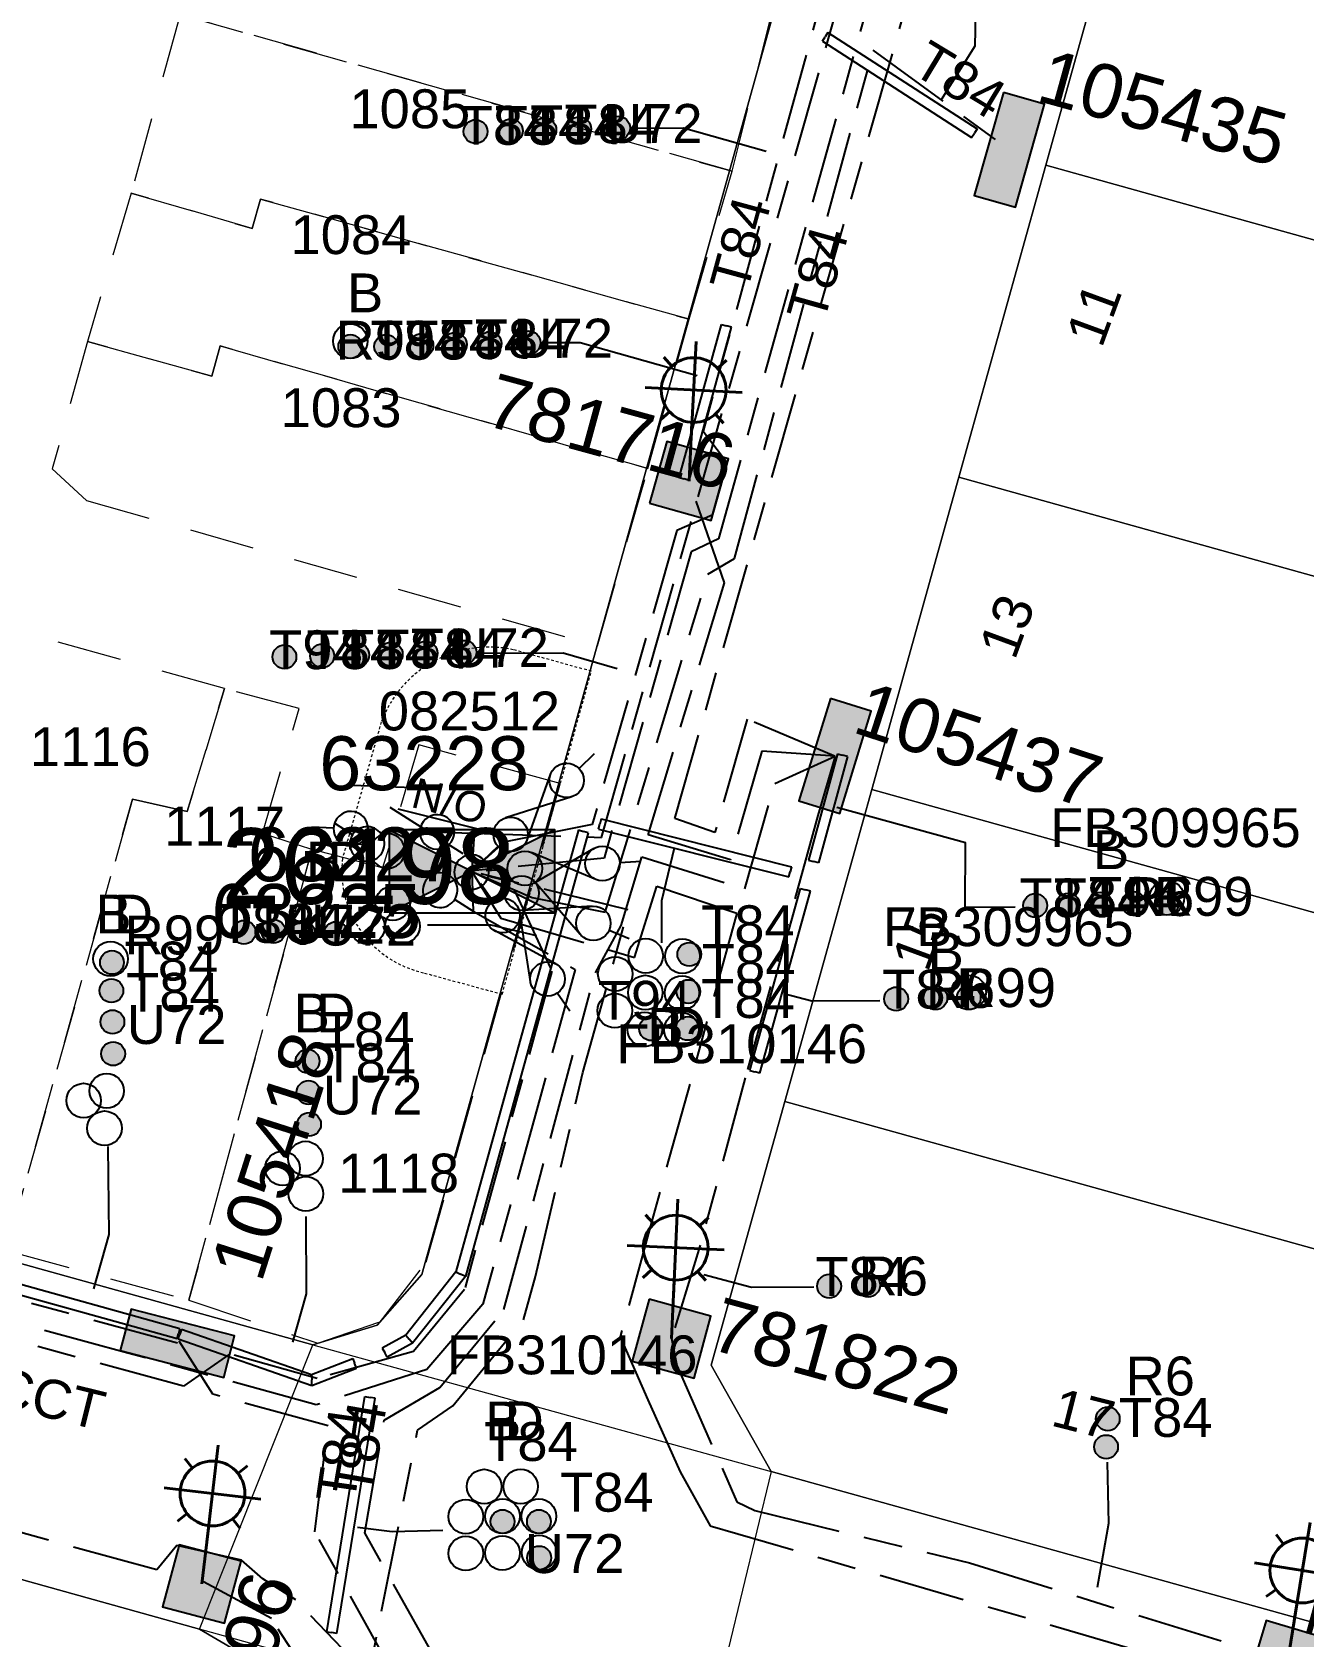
# Model space of a CAD drawing. Header units: metres. Extents: x 289087 to 291245, y 6227587 to 6229773.
# Drawn here: x 290494.5 to 290553.4, y 6228413.4 to 6228487.7 of the extents above; entities that cross this region are included whole.
import ezdxf
from ezdxf.enums import TextEntityAlignment as Align

# ---------------------------------------------------------------- set-up
doc = ezdxf.new("R2010")
doc.units = ezdxf.units.M
for name, pattern in [('Cable Exist UG', [8.2, 4, -1.2, 1.8, -1.2]), ('Dash', [5, 3, -2]), ('HIDDEN', [0.375, 0.25, -0.125]), ('HIDDEN2', [0.1875, 0.125, -0.0625])]:
    doc.linetypes.add(name, pattern=pattern)
for name, color, linetype in [('_User Ducts Config', 7, 'Continuous'), ('Duct_SP_EXT', 7, 'Continuous'), ('Equip_HV_EXT', 7, 'Continuous'), ('Equip_LV_EXT', 7, 'Continuous'), ('Equip_SP_SL_EXT', 7, 'Continuous'), ('Mains_HV_EXT', 7, 'Continuous'), ('Mains_LV_EXT', 7, 'Continuous'), ('Mains_LV_SL_EXT', 7, 'Continuous'), ('Sub_SP_EXT', 7, 'Continuous'), ('SupportsUG_SP_LV_EXT', 7, 'Continuous'), ('SupportsUG_SP_LV_SL_EXT', 7, 'Continuous')]:
    doc.layers.add(name, color=color, linetype=linetype)
for name, color, linetype, lineweight in [('Cadastre Buildings_SP_EXT', 9, 'Continuous', 5), ('Cadastre Developer_SP_EXT', 9, 'Continuous', 5), ('Cadastre Land Parcels_SP_EXT', 9, 'Continuous', 5), ('Cadastre Other Property_SP_EXT', 9, 'HIDDEN', 5), ('Cadastre Roads_SP_EXT', 9, 'Continuous', 5)]:
    doc.layers.add(name, color=color, linetype=linetype, lineweight=lineweight)
doc.styles.add('COLUMN_LABEL', font='arial.ttf')
doc.styles.add('iecARIAL', font='arial.ttf', dxfattribs={"height": 2})
doc.styles.add('POLE_LABEL', font='arial.ttf')
doc.styles.get("Standard").update_dxf_attribs({"font": 'arial.ttf'})
doc.styles.add('SWITCH_LABEL', font='arial.ttf', dxfattribs={"height": 2.5})

# ---------------------------------------------------------------- blocks, each defined once
blk = doc.blocks.new('SUB_PADMOUNT_EXT')
for points in [[(0, 0), (-3.84, 1.92), (-3.84, -1.92)], [(0, 0), (3.84, 1.92), (3.84, -1.92)]]:
    blk.add_hatch(color=256).paths.add_polyline_path(points)
for p, q in [((3.84, 1.92), (-3.84, -1.92)), ((-3.84, 1.92), (3.84, -1.92))]:
    blk.add_line(p, q)
blk.add_lwpolyline([(-3.84, -1.92), (3.84, -1.92), (3.84, 1.92), (-3.84, 1.92)], close=True)
for tag, height, flags, p in [('ASSET_NUM', 3.5, 8, (2, 2)), ('STREET_CODE', 0.2, 9, (1.5, 0)), ('OPERATING_VOLTAGE', 0.2, 9, (1.5, -0.6)), ('ORIENTATION', 0.2, 9, (1.5, -0.8)), ('CONSTRUCTED_VOLTAGE', 0.2, 9, (1.5, -0.2)), ('NO_PHASES', 0.2, 9, (1.5, -0.4)), ('OWNED_BY', 0.2, 9, (1.5, -1)), ('OPERATED_BY', 0.2, 9, (1.5, -1.2)), ('MAINTAINED_BY', 0.2, 9, (1.5, -1.4)), ('SECONDARY_VOLTAGE', 0.2, 9, (1.5, -1.6)), ('STATE', 0.2, 9, (1.5, -1.8)), ('SUBSTATION_TYPE', 0.2, 9, (1.5, -2.2)), ('PARENT', 0.2, 9, (1.5, -2)), ('STREETNAME', 0.2, 9, (1.5, -3)), ('USAGE', 0.2, 9, (1.5, -2.4)), ('LEGEND', 0.2, 9, (1.5, -2.6)), ('LOCATION', 0.2, 9, (1.5, -2.8)), ('Z', 0.2, 1, (1.5, -3.6)), ('SUBURB', 0.2, 9, (1.5, -3.2)), ('NOTES', 0.2, 9, (1.5, -3.4))]:
    blk.add_attdef(tag, text='', height=height, dxfattribs=dict(flags=flags)).set_placement(p, align=Align.MIDDLE_LEFT)
blk = doc.blocks.new('COLUMN_EXT')
blk.add_hatch(color=256).paths.add_polyline_path([(-1.485, 1.485), (-1.485, -1.485), (1.485, -1.485), (1.485, 1.485)])
blk.add_lwpolyline([(-1.485, -1.485), (1.485, -1.485), (1.485, 1.485), (-1.485, 1.485)], close=True)
for tag, height, style, flags, p in [('ASSET_NUM', 2.5, 'COLUMN_LABEL', 8, (2, 2)), ('STRUCTURE_PLANT_NUMBER', 0.2, 'POLE_LABEL', 9, (1.813, 0.031)), ('STREET_CODE', 0.2, 'COLUMN_LABEL', 9, (1.813, -0.2))]:
    blk.add_attdef(tag, text='', height=height, dxfattribs=dict(style=style, flags=flags)).set_placement(p, align=Align.MIDDLE_LEFT)
at = {"flags": 9}
for tag, p in [('OWNED_BY', (1.813, -0.6)), ('STATE', (1.813, -0.8)), ('COLUMN_TYPE', (1.813, -0.4)), ('USAGE', (1.813, -1)), ('LEGEND', (1.813, -1.2)), ('LOCATION', (1.813, -1.4)), ('STREETNAME', (1.813, -1.6)), ('SUBURB', (1.813, -1.8)), ('NOTES', (1.813, -2))]:
    blk.add_attdef(tag, text='', height=0.2, dxfattribs=at).set_placement(p, align=Align.MIDDLE_LEFT)
at = {"flags": 1}
blk.add_attdef('Z', (1.813, -2.351), '', height=0.2, dxfattribs=at)
blk = doc.blocks.new('PILLAR_EXT')
blk.add_hatch(color=256).paths.add_polyline_path([(-2.475, 0.99), (-2.475, -0.99), (2.475, -0.99), (2.475, 0.99)])
blk.add_lwpolyline([(-2.475, -0.99), (2.475, -0.99), (2.475, 0.99), (-2.475, 0.99)], close=True)
at = {"style": 'iecARIAL', "flags": 8}
blk.add_attdef('ASSET_NUM', (1.5, 3.5), '', height=2.5, dxfattribs=at)
for tag, p, flags in [('OWNED_BY', (0, -0.2), 9), ('STATE', (0, -0.4), 9), ('SUPPORT_TYPE', (0, -0.6), 9), ('USAGE', (0, -0.8), 9), ('LEGEND', (0, -1), 9), ('LOCATION', (0, -1.2), 9), ('NOTES', (0, -1.4), 9), ('PARENT', (0, -1.6), 9), ('STREETNAME', (0, -1.8), 9), ('SUBURB', (0, -2), 1)]:
    blk.add_attdef(tag, p, '', height=0.2, dxfattribs=dict(flags=flags))
blk = doc.blocks.new('DUCT_EXT')
blk.add_circle((0, 0.8), 0.8)
at = {"flags": 1}
blk.add_attdef('Z', (0, 0), '', height=0.2, dxfattribs=at)
at = {"flags": 9}
for tag, p in [('DUCT_CODE', (0, 0)), ('XSECT_TYPE', (0, -0.2)), ('STATE', (0, -0.6)), ('FB_REFERENCE', (0, -0.4)), ('NOTES', (0, -0.8))]:
    blk.add_attdef(tag, text='', height=0.2, dxfattribs=at).set_placement(p, align=Align.MIDDLE_LEFT)
blk = doc.blocks.new('SL_LANTERN_EXT')
at = {"lineweight": 40}
for p, q in [((0, 1.968), (0, 6.468)), ((-1.459, 5.676), (-1.061, 5.278)), ((1.458, 5.676), (1.06, 5.278)), ((-2.25, 4.218), (2.25, 4.218)), ((-1.459, 2.759), (-1.061, 3.157)), ((1.458, 2.759), (1.06, 3.157)), ((0, 0), (0, 2.721))]:
    blk.add_line(p, q, dxfattribs=at)
blk.add_circle((0, 4.218), 1.5, dxfattribs=at)
at = {"style": 'iecARIAL', "flags": 9}
blk.add_attdef('ASSET_NUM', (1.5, 1.5), '', height=2.5, dxfattribs=at)
for tag, p, height, flags in [('CONSTRUCTED_VOLTAGE', (0.981, -0.653), 0.2, 9), ('CONTROL_TYPE', (0.981, -0.853), 0.2, 9), ('OPERATING_VOLTAGE', (0.981, -1.653), 0.2, 9), ('LANTERN_PURPOSE', (0.981, -1.053), 0.2, 9), ('LANTERN_TYPE', (0.981, -1.253), 0.2, 9), ('NO_PHASES', (0.981, -1.453), 0.2, 9), ('LNUMBER', (2.181, -3.253), 2.5, 8), ('ORIENTATION', (0.981, -1.853), 0.2, 9), ('OWNED_BY', (0.981, -2.053), 0.2, 9), ('STATE', (0.981, -2.253), 0.2, 9), ('CEXIST', (0.981, -2.653), 0.2, 9), ('CNEW', (0.981, -2.853), 0.2, 9), ('CNUMBER', (0.981, -3.053), 0.2, 9), ('USAGE', (0.981, -2.453), 0.2, 9), ('CREMOVE', (0.981, -3.253), 0.2, 9), ('CREPLACE', (0.981, -3.453), 0.2, 9), ('LKINGHEIGHT', (0.981, -3.653), 0.2, 9), ('LBRACKET', (0.981, -3.853), 0.2, 9), ('LBRACKETVOCAB', (0.981, -4.053), 0.2, 9), ('LCATEGORY', (0.981, -4.253), 0.2, 9), ('LCHARGE1', (0.981, -4.453), 0.2, 9), ('LCHARGE1PERCENT', (0.981, -4.653), 0.2, 9), ('LCHARGE2', (0.981, -4.853), 0.2, 9), ('LCHARGE2PERCENT', (0.981, -5.053), 0.2, 9), ('LCHARGE3', (0.981, -5.253), 0.2, 9), ('LCHARGE3PERCENT', (0.981, -5.453), 0.2, 9), ('LEXIST', (0.981, -5.653), 0.2, 9), ('LLAMP', (0.981, -5.853), 0.2, 9), ('LLAMPVOCAB', (0.981, -6.053), 0.2, 9), ('LMAST', (0.981, -6.253), 0.2, 9), ('LMASTVOCAB', (0.981, -6.453), 0.2, 9), ('LNEW', (0.981, -6.653), 0.2, 9), ('LANTNUMBER', (0.981, -6.853), 0.2, 9), ('LOUTREACH', (0.981, -7.253), 0.2, 9), ('LOUTREACHVOCAB', (0.981, -7.453), 0.2, 9), ('LRATECODE', (0.981, -7.653), 0.2, 9), ('LREMOVE', (0.981, -7.853), 0.2, 9), ('LREPLACE', (0.981, -8.053), 0.2, 9), ('LTYPE', (0.981, -8.253), 0.2, 9), ('LTYPEVOCAB', (0.981, -8.453), 0.2, 9), ('LEGEND', (0.981, -8.653), 0.2, 9), ('LOCATION', (0.981, -8.853), 0.2, 9), ('NOTES', (0.981, -9.053), 0.2, 9), ('STREETNAME', (0.981, -9.253), 0.2, 9), ('SUBURB', (0.981, -9.453), 0.2, 1)]:
    blk.add_attdef(tag, p, '', height=height, dxfattribs=dict(flags=flags))
blk = doc.blocks.new('LV_UG_DFUSE_CLOSED_EXT')
for points in [[(1, 0), (0, 0)], [(5.04, 0.726), (2.156, -0.717)], [(5.049, -0.707), (2.156, 0.717)], [(6.2, 0.013), (7.2, 0.013)]]:
    blk.add_lwpolyline(points)
for centre in [(1.8, 0), (5.4, 0.011)]:
    blk.add_circle(centre, 0.8)
at = {"flags": 9}
for tag, p in [('ACTUAL_STATUS', (0, 0)), ('OPERATING_VOLTAGE', (0, -0.6)), ('ORIENTATION', (0, -0.8)), ('CONSTRUCTED_VOLTAGE', (0, -0.2)), ('NO_PHASES', (0, -0.4)), ('STATE', (0, -1)), ('SWITCH_TYPE', (0, -1.2)), ('USAGE', (0, -1.4)), ('NOTES', (0, -1.6))]:
    blk.add_attdef(tag, text='', height=0.2, dxfattribs=at).set_placement(p, align=Align.MIDDLE_LEFT)
at = {"flags": 1}
blk.add_attdef('Z', (0, 0), '', height=0.2, dxfattribs=at)
blk = doc.blocks.new('SWG_HOLEC_SU_EXT')
blk.add_line((1.8, -2), (5.8, -2))
for points in [[(1.8, -0.8, 1), (1.8, 0.8, 1)], [(5.8, -0.8, 1), (5.8, 0.8, 1)]]:
    blk.add_lwpolyline(points, format="xyb", close=True)
for points in [[(1, 0), (0, 0)], [(6.6, 0), (7.6, 0)]]:
    blk.add_lwpolyline(points)
at = {"style": 'SWITCH_LABEL', "flags": 8}
blk.add_attdef('ASSET_NUM', text='', height=2.5, rotation=179.95437, dxfattribs=at).set_placement((-2.4, 0), align=Align.MIDDLE_LEFT)
at = {"flags": 1}
blk.add_attdef('Z', (0, 0), '', height=0.2, dxfattribs=at)
at = {"flags": 9}
for tag, p in [('ACTUAL_STATUS', (0, -0.4)), ('CONSTRUCTED_VOLTAGE', (0, -0.6)), ('NO_PHASES', (0, -0.8)), ('OPERATING_VOLTAGE', (0, -1)), ('ORIENTATION', (0, -1.2)), ('OWNED_BY', (0, -1.4)), ('STATE', (0, -1.8)), ('SWITCH_TYPE', (0, -2)), ('USAGE', (0, -2.2)), ('PARENT', (0, -1.6)), ('STREETNAME', (0, -2.6)), ('SUBURB', (0, -2.8)), ('LOCATION', (0, -2.4)), ('NOTES', (0, -3))]:
    blk.add_attdef(tag, text='', height=0.2, dxfattribs=at).set_placement(p, align=Align.MIDDLE_LEFT)
at = {"style": 'SWITCH_LABEL', "flags": 9}
blk.add_attdef('STREET_CODE', text='', height=0.2, dxfattribs=at).set_placement((0, -0.2), align=Align.MIDDLE_LEFT)
blk = doc.blocks.new('SWG_HOLEC_SU_NO_EXT')
blk.add_line((1.8, -2), (5.8, -2))
for points in [[(1.8, -0.8, 1), (1.8, 0.8, 1)], [(5.8, -0.8, 1), (5.8, 0.8, 1)]]:
    blk.add_lwpolyline(points, format="xyb", close=True)
for points in [[(1, 0), (0, 0)], [(6.6, 0), (7.6, 0)]]:
    blk.add_lwpolyline(points)
at = {"insert": (5.311, -3.639), "char_height": 1.4, "width": 3.88632, "attachment_point": 1, "rotation": 180}
blk.add_mtext('{\\fArial|b0|i0|c0|p34;N/O}', dxfattribs=at)
at = {"style": 'SWITCH_LABEL', "flags": 8}
blk.add_attdef('ASSET_NUM', text='', height=2.5, rotation=179.95437, dxfattribs=at).set_placement((-2.4, 0), align=Align.MIDDLE_LEFT)
at = {"flags": 1}
blk.add_attdef('Z', (0, 0), '', height=0.2, dxfattribs=at)
at = {"flags": 9}
for tag, p in [('ACTUAL_STATUS', (0, -0.4)), ('CONSTRUCTED_VOLTAGE', (0, -0.6)), ('NO_PHASES', (0, -0.8)), ('OPERATING_VOLTAGE', (0, -1)), ('ORIENTATION', (0, -1.2)), ('OWNED_BY', (0, -1.4)), ('STATE', (0, -1.8)), ('SWITCH_TYPE', (0, -2)), ('USAGE', (0, -2.2)), ('PARENT', (0, -1.6)), ('STREETNAME', (0, -2.6)), ('SUBURB', (0, -2.8)), ('LOCATION', (0, -2.4)), ('NOTES', (0, -3))]:
    blk.add_attdef(tag, text='', height=0.2, dxfattribs=at).set_placement(p, align=Align.MIDDLE_LEFT)
at = {"style": 'SWITCH_LABEL', "flags": 9}
blk.add_attdef('STREET_CODE', text='', height=0.2, dxfattribs=at).set_placement((0, -0.2), align=Align.MIDDLE_LEFT)
blk = doc.blocks.new('CABLE_LARGE_EXT')
h = blk.add_hatch(color=256)
edge = h.paths.add_edge_path()
edge.add_arc((0, 0.55), 0.55, 0, 360)
blk.add_circle((0, 0.55), 0.55)
at = {"flags": 1}
blk.add_attdef('Z', (0, 0), '', height=0.2, dxfattribs=at)
at = {"flags": 9}
for tag, p in [('COND_CODE', (0, 0)), ('XSECT_SIZE', (0, -0.6)), ('STATE', (0, -0.4)), ('FB_REFERENCE', (0, -0.2)), ('NOTES', (0, -0.8))]:
    blk.add_attdef(tag, text='', height=0.2, dxfattribs=at).set_placement(p, align=Align.MIDDLE_LEFT)

msp = doc.modelspace()

# ---------------------------------------------------------------- linework, layer by layer
at = {"layer": '_User Ducts Config'}
for points in [[(290538.196, 6228489.284), (290538.16, 6228487.02), (290536.593, 6228484.527)], [(290522.385, 6228483.224), (290524.664, 6228483.23), (290528.5, 6228482.162)], [(290518.119, 6228473.293), (290519.882, 6228473.299), (290525.298, 6228471.777)], [(290515.217, 6228458.917), (290519.094, 6228458.928), (290521.594, 6228458.209)], [(290540.018, 6228447.157), (290537.713, 6228447.135), (290537.717, 6228450.137), (290531.758, 6228451.77)], [(290523.669, 6228445.497), (290523.659, 6228447.461), (290524.255, 6228449.906)], [(290523.669, 6228445.497), (290523.659, 6228447.461), (290524.255, 6228449.906)], [(290512.821, 6228446.336), (290515.755, 6228446.337), (290517.867, 6228445.847)], [(290533.763, 6228442.814), (290530.607, 6228442.799), (290529.318, 6228443.136)], [(290498.026, 6228436.072), (290498.061, 6228431.996), (290497.358, 6228429.478)], [(290507.191, 6228432.836), (290507.202, 6228429.26), (290506.566, 6228427.009)], [(290530.694, 6228429.56), (290527.815, 6228429.554), (290525.602, 6228430.138)], [(290544.271, 6228421.462), (290544.335, 6228418.62), (290543.819, 6228415.658)], [(290513.52, 6228418.289), (290511.18, 6228418.238), (290509.584, 6228418.436)], [(290513.52, 6228418.289), (290511.18, 6228418.238), (290509.584, 6228418.436)]]:
    msp.add_lwpolyline(points, dxfattribs=at)
at = {"layer": 'Cadastre Buildings_SP_EXT', "linetype": 'Continuous'}
msp.add_lwpolyline([(290510.491, 6228427.802), (290512.561, 6228430.152), (290550.822, 6228567.455), (290550.261, 6228570.544), (290548.199, 6228572.903), (290497.636, 6228585.18), (290494.643, 6228584.301), (290492.581, 6228581.962), (290454.757, 6228446.249), (290455.318, 6228443.17), (290457.396, 6228440.85), (290507.506, 6228426.893), (290510.491, 6228427.802)], close=True, dxfattribs=at)
at = {"layer": 'Cadastre Developer_SP_EXT', "linetype": 'Dash'}
for points in [[(290528.771, 6228488.596), (290509.069, 6228494.175), (290509.731, 6228497.109), (290504.433, 6228498.731), (290501.363, 6228488.482), (290526.921, 6228481.223), (290528.771, 6228488.596)], [(290526.921, 6228481.223), (290501.363, 6228488.482), (290499.099, 6228480.216), (290504.702, 6228478.578), (290505.093, 6228479.941), (290524.922, 6228474.374), (290526.921, 6228481.223)], [(290524.922, 6228474.374), (290505.093, 6228479.941), (290504.702, 6228478.578), (290499.099, 6228480.216), (290497.076, 6228473.352), (290502.827, 6228471.733), (290503.221, 6228473.142), (290523.02, 6228467.462), (290524.922, 6228474.374)], [(290523.02, 6228467.462), (290503.221, 6228473.142), (290502.827, 6228471.733), (290497.076, 6228473.352), (290495.45, 6228467.442), (290497.035, 6228465.988), (290520.681, 6228459.256), (290523.02, 6228467.462)], [(290503.428, 6228457.273), (290493.7, 6228459.999), (290486.314, 6228433.164), (290493.325, 6228431.255), (290499.161, 6228452.162), (290501.687, 6228451.58), (290503.428, 6228457.273)], [(290503.428, 6228457.273), (290501.687, 6228451.58), (290499.161, 6228452.162), (290493.325, 6228431.255), (290501.772, 6228428.957), (290507.469, 6228449.82), (290505.173, 6228450.559), (290506.877, 6228456.357), (290503.428, 6228457.273)], [(290512.415, 6228454.672), (290510.74, 6228448.975), (290507.469, 6228449.82), (290501.772, 6228428.957), (290507.734, 6228426.972), (290510.641, 6228427.974), (290512.763, 6228430.716), (290518.961, 6228452.878), (290512.415, 6228454.672)]]:
    msp.add_lwpolyline(points, close=True, dxfattribs=at)
at = {"layer": 'Cadastre Land Parcels_SP_EXT', "linetype": 'Continuous'}
for points in [[(290574.356, 6228487.911), (290545.462, 6228495.959), (290541.438, 6228481.512), (290570.331, 6228473.454), (290574.356, 6228487.911)], [(290570.331, 6228473.454), (290541.438, 6228481.512), (290537.414, 6228467.064), (290566.299, 6228459.007), (290570.331, 6228473.454)], [(290566.299, 6228459.007), (290537.414, 6228467.064), (290533.382, 6228452.607), (290562.275, 6228444.559), (290566.299, 6228459.007)], [(290562.275, 6228444.559), (290533.382, 6228452.607), (290529.358, 6228438.16), (290558.243, 6228430.112), (290562.275, 6228444.559)], [(290558.243, 6228430.112), (290529.358, 6228438.16), (290525.952, 6228425.953), (290528.731, 6228421.034), (290553.774, 6228414.046), (290558.243, 6228430.112)]]:
    msp.add_lwpolyline(points, close=True, dxfattribs=at)
msp.add_lwpolyline([(290504.711, 6228412.286), (290502.262, 6228413.726), (290489.472, 6228417.295), (290481.969, 6228389.03)], dxfattribs=at)
at = {"layer": 'Cadastre Other Property_SP_EXT', "linetype": 'HIDDEN2'}
msp.add_lwpolyline([(290520.402, 6228458.078), (290516.782, 6228459.073), (290516.782, 6228459.073, 0.374296), (290510.68, 6228455.731), (290510.68, 6228455.731), (290508.878, 6228449.401), (290508.878, 6228449.401, 0.387434), (290512.679, 6228444.107), (290512.679, 6228444.107), (290516.279, 6228443.124), (290520.402, 6228458.078)], format="xyb", close=True, dxfattribs=at)
at = {"layer": 'Cadastre Roads_SP_EXT', "linetype": 'Continuous'}
for points in [[(290525.952, 6228425.953), (290529.358, 6228438.16), (290533.382, 6228452.607), (290537.414, 6228467.064), (290541.438, 6228481.512), (290545.462, 6228495.959), (290549.494, 6228510.406), (290553.518, 6228524.863), (290557.69, 6228539.83), (290564.633, 6228564.755), (290569.573, 6228567.664), (290548.199, 6228572.903), (290550.261, 6228570.544), (290550.822, 6228567.455), (290512.561, 6228430.152), (290510.491, 6228427.802), (290507.506, 6228426.893), (290528.731, 6228421.034), (290525.952, 6228425.953)], [(290507.506, 6228426.893), (290457.396, 6228440.85), (290454.272, 6228427.111), (290458.361, 6228425.973), (290473.921, 6228421.634), (290489.472, 6228417.295), (290502.262, 6228413.726), (290507.506, 6228426.893)]]:
    msp.add_lwpolyline(points, close=True, dxfattribs=at)
for points in [[(290553.774, 6228414.046), (290528.731, 6228421.034), (290525.408, 6228407.297), (290537.934, 6228403.798), (290552.38, 6228399.779), (290566.827, 6228395.749)], [(290525.408, 6228407.297), (290502.262, 6228413.726), (290504.711, 6228412.286)]]:
    msp.add_lwpolyline(points, dxfattribs=at)
at = {"layer": 'Duct_SP_EXT'}
for p, q in [((290531.095, 6228487.246), (290531.225, 6228487.448)), ((290531.095, 6228487.246), (290538.003, 6228482.794)), ((290531.355, 6228487.65), (290531.225, 6228487.448)), ((290531.355, 6228487.65), (290538.263, 6228483.198)), ((290538.003, 6228482.794), (290538.133, 6228482.996)), ((290538.263, 6228483.198), (290538.133, 6228482.996)), ((290524.472, 6228467.044), (290526.427, 6228474.138)), ((290524.935, 6228466.916), (290526.89, 6228474.011)), ((290526.427, 6228474.138), (290526.659, 6228474.074)), ((290526.89, 6228474.011), (290526.659, 6228474.074)), ((290524.472, 6228467.044), (290524.704, 6228466.98)), ((290524.935, 6228466.916), (290524.704, 6228466.98)), ((290531.792, 6228454.262), (290530.453, 6228449.331)), ((290531.792, 6228454.262), (290532.024, 6228454.199)), ((290532.255, 6228454.136), (290530.916, 6228449.205)), ((290532.255, 6228454.136), (290532.024, 6228454.199)), ((290519.8, 6228450.729), (290514.134, 6228430.274)), ((290520.262, 6228450.601), (290514.571, 6228430.052)), ((290519.8, 6228450.729), (290520.031, 6228450.665)), ((290520.262, 6228450.601), (290520.031, 6228450.665)), ((290520.74, 6228450.773), (290520.799, 6228451.005)), ((290520.74, 6228450.773), (290529.544, 6228448.561)), ((290520.857, 6228451.238), (290520.799, 6228451.005)), ((290520.857, 6228451.238), (290529.661, 6228449.026)), ((290530.453, 6228449.331), (290530.685, 6228449.268)), ((290530.916, 6228449.205), (290530.685, 6228449.268)), ((290529.544, 6228448.561), (290529.603, 6228448.794)), ((290529.661, 6228449.026), (290529.603, 6228448.794)), ((290527.745, 6228439.594), (290530.089, 6228448.019)), ((290528.207, 6228439.465), (290530.551, 6228447.89)), ((290530.089, 6228448.019), (290530.32, 6228447.954)), ((290530.551, 6228447.89), (290530.32, 6228447.954)), ((290527.745, 6228439.594), (290527.976, 6228439.529)), ((290528.207, 6228439.465), (290527.976, 6228439.529)), ((290501.36, 6228427.638), (290492.933, 6228429.972)), ((290514.134, 6228430.274), (290511.81, 6228427.338)), ((290514.571, 6228430.052), (290512.126, 6228426.964)), ((290514.134, 6228430.274), (290514.352, 6228430.163)), ((290514.571, 6228430.052), (290514.352, 6228430.163)), ((290501.232, 6228427.176), (290492.805, 6228429.51)), ((290501.36, 6228427.638), (290501.296, 6228427.407)), ((290501.434, 6228427.617), (290501.355, 6228427.39)), ((290501.434, 6228427.617), (290507.453, 6228425.524)), ((290501.232, 6228427.176), (290501.296, 6228427.407)), ((290501.277, 6228427.164), (290501.355, 6228427.39)), ((290501.277, 6228427.164), (290507.463, 6228425.013)), ((290511.81, 6228427.338), (290510.723, 6228426.74)), ((290512.126, 6228426.964), (290510.955, 6228426.32)), ((290511.81, 6228427.338), (290511.968, 6228427.151)), ((290512.126, 6228426.964), (290511.968, 6228427.151)), ((290507.453, 6228425.524), (290509.356, 6228426.266)), ((290509.356, 6228426.266), (290509.444, 6228426.043)), ((290509.531, 6228425.819), (290509.444, 6228426.043)), ((290510.723, 6228426.74), (290510.839, 6228426.53)), ((290510.955, 6228426.32), (290510.839, 6228426.53)), ((290507.453, 6228425.524), (290507.458, 6228425.268)), ((290507.463, 6228425.013), (290509.531, 6228425.819)), ((290507.463, 6228425.013), (290507.458, 6228425.268)), ((290508.15, 6228413.607), (290509.924, 6228424.498)), ((290508.623, 6228413.53), (290510.397, 6228424.421)), ((290509.924, 6228424.498), (290510.161, 6228424.459)), ((290510.397, 6228424.421), (290510.161, 6228424.459)), ((290508.15, 6228413.607), (290508.386, 6228413.568)), ((290508.623, 6228413.53), (290508.386, 6228413.568))]:
    msp.add_line(p, q, dxfattribs=at)
at = {"layer": 'Mains_HV_EXT', "linetype": 'Cable Exist UG'}
for points in [[(290514.878, 6228448.836), (290514.996, 6228450.585), (290520.867, 6228450.386), (290520.867, 6228450.386), (290547.255, 6228543.179), (290554.096, 6228567.989), (290552.704, 6228583.583), (290552.704, 6228583.583), (290634.685, 6228562.627)], [(290514.876, 6228448.809), (290514.924, 6228446.978), (290519.647, 6228444.275), (290518.044, 6228438.403), (290515.383, 6228428.78), (290512.782, 6228425.747), (290507.663, 6228424.112), (290498.948, 6228426.507), (290491.556, 6228428.526), (290491.556, 6228428.526), (290450.778, 6228439.625), (290436.698, 6228444.224), (290429.189, 6228446.244)], [(290461.896, 6228365.78), (290469.799, 6228369.504), (290489.124, 6228376.52), (290493.66, 6228379.373), (290497.146, 6228382.158), (290500.296, 6228385.598), (290502.994, 6228389.555), (290505.558, 6228394.943), (290509.096, 6228406.515), (290512.362, 6228422.945), (290513.984, 6228424.064), (290517.262, 6228428.054), (290517.813, 6228430.058), (290520.015, 6228439.505), (290522.1, 6228447.025), (290514.877, 6228448.809)]]:
    msp.add_lwpolyline(points, dxfattribs=at)
at = {"layer": 'Mains_LV_EXT', "linetype": 'Cable Exist UG'}
for points in [[(290555.823, 6228540.208), (290547.587, 6228540.528), (290547.587, 6228540.528), (290542.006, 6228519.864), (290539.3, 6228510.63), (290538.341, 6228507.339), (290526.282, 6228464.201), (290526.282, 6228464.201), (290525.019, 6228463.601), (290520.991, 6228449.42), (290520.991, 6228449.42), (290514.878, 6228448.836)], [(290537.231, 6228510.677), (290536.443, 6228508.009), (290536.443, 6228508.009), (290533.949, 6228499.559), (290534.664, 6228497.659), (290534.057, 6228495.56), (290532.505, 6228494.506), (290525.573, 6228469.195), (290526.672, 6228467.763), (290526.672, 6228467.763), (290525.993, 6228465.309), (290524.366, 6228464.602), (290520.434, 6228450.984), (290516.364, 6228450.171), (290516.364, 6228450.171), (290514.878, 6228448.836)], [(290516.825, 6228447.964), (290518.576, 6228444.198), (290514.53, 6228429.449), (290514.53, 6228429.449), (290512.172, 6228426.579), (290507.716, 6228425.341), (290503.659, 6228426.466), (290503.659, 6228426.466), (290501.525, 6228424.972), (290492.104, 6228427.547), (290492.104, 6228427.547), (290469.225, 6228433.735), (290455.44, 6228437.522), (290451.314, 6228442.809), (290450.857, 6228447.633), (290455.514, 6228464.577), (290455.514, 6228464.577), (290454.344, 6228467.871), (290458.346, 6228482.195), (290460.721, 6228483.282), (290460.721, 6228483.282), (290464.437, 6228496.393), (290466.911, 6228497.724)], [(290531.621, 6228454.166), (290527.613, 6228455.86), (290527.613, 6228455.86), (290526.125, 6228450.617), (290526.125, 6228450.617), (290524.271, 6228451.268), (290524.271, 6228451.268), (290536.79, 6228495.282), (290533.172, 6228496.984)], [(290514.876, 6228448.809), (290517.665, 6228447.599), (290521.049, 6228446.919), (290521.049, 6228446.919), (290525.798, 6228462.567), (290527.031, 6228463.305), (290533.436, 6228486.835), (290539.753, 6228482.217)], [(290531.686, 6228454.154), (290528.295, 6228454.372), (290526.848, 6228449.344), (290523.026, 6228450.505), (290523.026, 6228450.505), (290526.561, 6228462.169), (290526.561, 6228462.169), (290524.924, 6228466.883)], [(290513.202, 6228412.319), (290509.915, 6228418.191), (290509.915, 6228418.191), (290510.819, 6228423.407), (290513.387, 6228424.91), (290516.358, 6228428.525), (290520.587, 6228444.118), (290520.587, 6228444.118), (290521.787, 6228446.3), (290522.734, 6228449.48), (290527.502, 6228448.012), (290528.902, 6228452.885), (290531.686, 6228454.154)], [(290514.876, 6228448.809), (290516.217, 6228446.639), (290522.405, 6228444.824), (290523.433, 6228448.128), (290527.143, 6228446.871), (290527.143, 6228446.871), (290523.182, 6228432.571), (290521.741, 6228427.261), (290523.012, 6228424.353), (290524.511, 6228421.007), (290525.901, 6228418.52), (290552.947, 6228410.632), (290555.028, 6228411.696), (290578.488, 6228405.256), (290578.488, 6228405.256), (290585.762, 6228409.417), (290589.013, 6228421.701)], [(290501.238, 6228426.969), (290469.662, 6228435.594)], [(290488.34, 6228378.035), (290492.322, 6228377.112), (290492.322, 6228377.112), (290494.394, 6228378.389), (290498.047, 6228381.678), (290501.36, 6228385.325), (290504.173, 6228389.675), (290505.339, 6228392.029), (290506.096, 6228393.57), (290507.71, 6228397.796), (290509.299, 6228403.437), (290510.342, 6228407.02), (290511.195, 6228411.754), (290511.195, 6228411.754), (290507.609, 6228418.236), (290508.218, 6228423.135), (290502.88, 6228424.608), (290501.324, 6228427.062)], [(290488.34, 6228378.035), (290492.239, 6228378.227), (290492.239, 6228378.227), (290493.951, 6228379.309), (290497.491, 6228382.149), (290500.714, 6228385.667), (290503.576, 6228389.935), (290505.313, 6228393.434), (290506.632, 6228397.131), (290509.471, 6228407.199), (290510.193, 6228411.464), (290506.724, 6228415.081), (290505.189, 6228416.062), (290504.211, 6228416.922), (290501.211, 6228417.606), (290500.289, 6228416.468), (290500.289, 6228416.468), (290474.253, 6228423.642)]]:
    msp.add_lwpolyline(points, dxfattribs=at)
at = {"layer": 'Mains_LV_SL_EXT', "linetype": 'Cable Exist UG'}
for points in [[(290531.686, 6228454.154), (290530.892, 6228451.392), (290527.528, 6228439.256), (290525.437, 6228431.501), (290524.114, 6228427.179)], [(290524.114, 6228427.179), (290524.361, 6228425.942), (290524.361, 6228425.942), (290527.136, 6228419.629), (290527.968, 6228419.219), (290537.907, 6228416.795), (290552.684, 6228412.213)], [(290488.683, 6228377.692), (290491.089, 6228379.026), (290491.089, 6228379.026), (290494.313, 6228381.084), (290496.342, 6228382.918), (290498.763, 6228385.322), (290502.277, 6228390.416), (290503.586, 6228393.109), (290505.024, 6228396.013), (290505.587, 6228397.722), (290508.084, 6228406.537), (290508.095, 6228410.382), (290505.59, 6228414.222), (290502.453, 6228415.92)]]:
    msp.add_lwpolyline(points, dxfattribs=at)

# ---------------------------------------------------------------- block references
at = {"layer": '_User Ducts Config'}
for name, p in [('CABLE_LARGE_EXT', (290515.041, 6228482.511)), ('CABLE_LARGE_EXT', (290516.677, 6228482.552)), ('CABLE_LARGE_EXT', (290518.228, 6228482.594)), ('CABLE_LARGE_EXT', (290519.838, 6228482.636)), ('CABLE_LARGE_EXT', (290521.642, 6228482.68)), ('DUCT_EXT', (290509.244, 6228472.561)), ('CABLE_LARGE_EXT', (290509.244, 6228472.561)), ('CABLE_LARGE_EXT', (290510.905, 6228472.567)), ('CABLE_LARGE_EXT', (290512.535, 6228472.61)), ('CABLE_LARGE_EXT', (290514.085, 6228472.653)), ('CABLE_LARGE_EXT', (290515.693, 6228472.696)), ('CABLE_LARGE_EXT', (290517.496, 6228472.739)), ('CABLE_LARGE_EXT', (290512.726, 6228458.365)), ('CABLE_LARGE_EXT', (290514.528, 6228458.408)), ('CABLE_LARGE_EXT', (290506.195, 6228458.196)), ('CABLE_LARGE_EXT', (290507.941, 6228458.239)), ('CABLE_LARGE_EXT', (290509.568, 6228458.281)), ('CABLE_LARGE_EXT', (290511.117, 6228458.323)), ('DUCT_EXT', (290547.04, 6228446.787)), ('CABLE_LARGE_EXT', (290540.947, 6228446.681)), ('CABLE_LARGE_EXT', (290542.461, 6228446.707)), ('CABLE_LARGE_EXT', (290543.965, 6228446.751)), ('CABLE_LARGE_EXT', (290545.498, 6228446.779)), ('CABLE_LARGE_EXT', (290547.04, 6228446.787)), ('CABLE_LARGE_EXT', (290504.313, 6228445.442)), ('CABLE_LARGE_EXT', (290505.687, 6228445.489)), ('CABLE_LARGE_EXT', (290507.044, 6228445.439)), ('CABLE_LARGE_EXT', (290508.576, 6228445.38)), ('DUCT_EXT', (290498.148, 6228443.963)), ('CABLE_LARGE_EXT', (290524.935, 6228444.423)), ('CABLE_LARGE_EXT', (290498.211, 6228444.047)), ('DUCT_EXT', (290537.87, 6228442.413)), ('CABLE_LARGE_EXT', (290498.184, 6228442.74)), ('CABLE_LARGE_EXT', (290524.892, 6228442.697)), ('CABLE_LARGE_EXT', (290534.51, 6228442.356)), ('CABLE_LARGE_EXT', (290536.328, 6228442.412)), ('CABLE_LARGE_EXT', (290537.87, 6228442.413)), ('CABLE_LARGE_EXT', (290498.232, 6228441.291)), ('CABLE_LARGE_EXT', (290523.17, 6228440.979)), ('CABLE_LARGE_EXT', (290524.868, 6228440.991)), ('CABLE_LARGE_EXT', (290498.266, 6228439.821)), ('CABLE_LARGE_EXT', (290507.264, 6228439.479)), ('DUCT_EXT', (290497.966, 6228437.851)), ('DUCT_EXT', (290496.9, 6228437.4)), ('CABLE_LARGE_EXT', (290507.306, 6228438.025)), ('DUCT_EXT', (290497.869, 6228436.119)), ('CABLE_LARGE_EXT', (290507.336, 6228436.552)), ('DUCT_EXT', (290506.107, 6228434.264)), ('DUCT_EXT', (290507.174, 6228434.715)), ('DUCT_EXT', (290507.185, 6228433.084)), ('CABLE_LARGE_EXT', (290531.408, 6228429.057)), ('CABLE_LARGE_EXT', (290533.217, 6228429.104)), ('CABLE_LARGE_EXT', (290544.305, 6228422.915)), ('CABLE_LARGE_EXT', (290544.23, 6228421.617)), ('DUCT_EXT', (290515.44, 6228419.529)), ('DUCT_EXT', (290517.129, 6228419.537)), ('DUCT_EXT', (290514.592, 6228418.139)), ('DUCT_EXT', (290516.29, 6228418.157)), ('DUCT_EXT', (290517.975, 6228418.157)), ('CABLE_LARGE_EXT', (290516.29, 6228418.157)), ('CABLE_LARGE_EXT', (290517.975, 6228418.157)), ('DUCT_EXT', (290514.589, 6228416.439)), ('DUCT_EXT', (290516.287, 6228416.456)), ('DUCT_EXT', (290517.987, 6228416.477)), ('CABLE_LARGE_EXT', (290517.987, 6228416.477))]:
    msp.add_blockref(name, p, dxfattribs=at)
for p, rotation in [((290510.408, 6228447.337), 269.9663943668106), ((290509.238, 6228446.241), 269.9663943668106), ((290510.856, 6228446.272), 269.9663943668106), ((290523.719, 6228444.89), 89.37771457972894), ((290525.419, 6228444.875), 89.37771457972894), ((290522.309, 6228444.053), 89.37771457972894), ((290523.7, 6228443.191), 89.37771457972894), ((290525.398, 6228443.174), 89.37771457972894), ((290522.289, 6228442.354), 89.37771457972894), ((290523.675, 6228441.489), 89.37771457972894), ((290525.372, 6228441.471), 89.37771457972894)]:
    msp.add_blockref('DUCT_EXT', p, dxfattribs=dict(at, rotation=rotation))
at = {"layer": 'Equip_HV_EXT'}
ref = msp.add_blockref('SWG_HOLEC_SU_EXT', (290515.063, 6228450.57), dxfattribs=dict(at, rotation=177.8449311295111))
ref.add_attrib('ASSET_NUM', '63228', dxfattribs={"layer": '0', "height": 2.5, "style": 'SWITCH_LABEL'}).set_placement((290512.664, 6228451.82), align=Align.BOTTOM_CENTER)
ref = msp.add_blockref('SWG_HOLEC_SU_NO_EXT', (290516.604, 6228448.352), dxfattribs=dict(at, rotation=166.0206537382564))
ref.add_attrib('ASSET_NUM', '63227', dxfattribs={"layer": '0', "height": 2.5, "style": 'SWITCH_LABEL'}).set_placement((290514.205, 6228449.602), align=Align.MIDDLE_RIGHT)
ref = msp.add_blockref('SWG_HOLEC_SU_EXT', (290514.924, 6228446.978), dxfattribs=dict(at, rotation=147.6327135869203))
ref.add_attrib('ASSET_NUM', '63225', dxfattribs={"layer": '0', "height": 2.5, "style": 'SWITCH_LABEL'}).set_placement((290512.525, 6228448.228), align=Align.TOP_RIGHT)
at = {"layer": 'Equip_LV_EXT'}
for p, rotation in [((290515.368, 6228449.28), 43.82632806830313), ((290515.527, 6228448.845), 3.413823882609153), ((290515.52, 6228448.51), 336.9713946941091), ((290515.263, 6228448.245), 305.0733101683334)]:
    msp.add_blockref('LV_UG_DFUSE_CLOSED_EXT', p, dxfattribs=dict(at, rotation=rotation))
at = {"layer": 'Equip_SP_SL_EXT'}
for p, rotation in [((290524.924, 6228466.883), 357.1221059213708), ((290524.114, 6228427.179), 357.3792289508402), ((290502.374, 6228415.823), 353.3145648495591), ((290552.634, 6228412.281), 350.7208878596383)]:
    msp.add_blockref('SL_LANTERN_EXT', p, dxfattribs=dict(at, rotation=rotation))
at = {"layer": 'Sub_SP_EXT'}
ref = msp.add_blockref('SUB_PADMOUNT_EXT', (290514.876, 6228448.809), dxfattribs=at)
ref.add_attrib('ASSET_NUM', '26198', dxfattribs={"layer": '0', "height": 3.5}).set_placement((290516.876, 6228449.059), align=Align.MIDDLE_RIGHT)
at = {"layer": 'SupportsUG_SP_LV_EXT'}
ref = msp.add_blockref('PILLAR_EXT', (290539.753, 6228482.217), dxfattribs=dict(at, rotation=254.1505020211154))
ref.add_attrib('ASSET_NUM', '105435', dxfattribs={"layer": '0', "height": 2.5, "rotation": 344.56847, "style": 'iecARIAL'}).set_placement((290541.253, 6228485.717), align=Align.MIDDLE_LEFT)
ref = msp.add_blockref('PILLAR_EXT', (290531.686, 6228454.154), dxfattribs=dict(at, rotation=252.9178579727951))
ref.add_attrib('ASSET_NUM', '105437', dxfattribs={"layer": '0', "height": 2.5, "rotation": 341.89819, "style": 'iecARIAL'}).set_placement((290533.186, 6228457.654), align=Align.TOP_LEFT)
ref = msp.add_blockref('PILLAR_EXT', (290501.238, 6228426.969), dxfattribs=dict(at, rotation=345.3851136579335))
ref.add_attrib('ASSET_NUM', '105418', dxfattribs={"layer": '0', "height": 2.5, "rotation": 72.33798, "style": 'iecARIAL'}).set_placement((290502.738, 6228430.469), align=Align.TOP_LEFT)
at = {"layer": 'SupportsUG_SP_LV_SL_EXT'}
ref = msp.add_blockref('COLUMN_EXT', (290524.924, 6228466.883), dxfattribs=dict(at, rotation=344.1963326067259))
ref.add_attrib('ASSET_NUM', '781716', dxfattribs={"layer": '0', "height": 2.5, "rotation": 344.71365, "style": 'COLUMN_LABEL'}).set_placement((290526.924, 6228467.633), align=Align.MIDDLE_RIGHT)
ref = msp.add_blockref('COLUMN_EXT', (290524.114, 6228427.179), dxfattribs=dict(at, rotation=254.7804780743337))
ref.add_attrib('ASSET_NUM', '781822', dxfattribs={"layer": '0', "height": 2.5, "rotation": 344.6097, "style": 'COLUMN_LABEL'}).set_placement((290526.114, 6228427.929), align=Align.MIDDLE_LEFT)
ref = msp.add_blockref('COLUMN_EXT', (290552.634, 6228412.281), dxfattribs=dict(at, rotation=343.2446523486909))
ref.add_attrib('ASSET_NUM', '781703', dxfattribs={"layer": '0', "height": 2.5, "rotation": 74.60471, "style": 'COLUMN_LABEL'}).set_placement((290554.634, 6228413.031), align=Align.MIDDLE_LEFT)
ref = msp.add_blockref('COLUMN_EXT', (290502.374, 6228415.823), dxfattribs=dict(at, rotation=165.0988003605711))
ref.add_attrib('ASSET_NUM', '781696', dxfattribs={"layer": '0', "height": 2.5, "rotation": 73.39302, "style": 'COLUMN_LABEL'}).set_placement((290504.374, 6228416.573), align=Align.TOP_RIGHT)

# ---------------------------------------------------------------- texts
at = {"layer": '_User Ducts Config'}
for s, p in [('T84', (290514.307, 6228482.452)), ('T84', (290515.929, 6228482.453)), ('T84', (290517.561, 6228482.475)), ('T84', (290519.151, 6228482.517)), ('U72', (290520.937, 6228482.541)), ('B', (290509.092, 6228474.694)), ('R99', (290508.564, 6228472.502)), ('T84', (290510.176, 6228472.506)), ('T84', (290511.789, 6228472.51)), ('T84', (290513.418, 6228472.534)), ('T84', (290515.007, 6228472.577)), ('U72', (290516.792, 6228472.601)), ('T94', (290505.486, 6228458.173)), ('T84', (290507.215, 6228458.178)), ('T84', (290508.824, 6228458.182)), ('T84', (290510.451, 6228458.204)), ('T84', (290512.039, 6228458.247)), ('U72', (290513.824, 6228458.27)), ('FB309965', (290541.639, 6228449.938)), ('B', (290543.621, 6228448.917)), ('B', (290507.193, 6228448.387)), ('D', (290508.201, 6228448.388)), ('T84', (290540.222, 6228446.683)), ('T84', (290541.803, 6228446.694)), ('T94', (290543.435, 6228446.747)), ('R6', (290545.095, 6228446.746)), ('R99', (290546.441, 6228446.756)), ('B', (290497.445, 6228445.937)), ('D', (290498.295, 6228445.938)), ('T84', (290503.155, 6228445.502)), ('T84', (290504.7, 6228445.508)), ('U72', (290506.24, 6228445.469)), ('U72', (290507.678, 6228445.379)), ('T84', (290525.482, 6228445.441)), ('FB309965', (290533.896, 6228445.352)), ('R99', (290498.795, 6228444.969)), ('T84', (290498.796, 6228443.76)), ('T84', (290525.518, 6228443.656)), ('B', (290535.969, 6228444.194)), ('T84', (290498.869, 6228442.313)), ('T84', (290525.488, 6228442.024)), ('T84', (290533.866, 6228442.456)), ('R6', (290535.883, 6228442.49)), ('R99', (290537.298, 6228442.53)), ('B', (290506.623, 6228441.356)), ('D', (290507.66, 6228441.358)), ('T94', (290520.697, 6228441.944)), ('U72', (290498.897, 6228440.822)), ('B', (290522.981, 6228440.69)), ('D', (290523.887, 6228440.695)), ('T84', (290507.881, 6228440.503)), ('FB310146', (290521.56, 6228439.931)), ('T84', (290507.949, 6228439.053)), ('U72', (290507.969, 6228437.555)), ('T84', (290530.77, 6228429.159)), ('R6', (290532.771, 6228429.178)), ('FB310146', (290513.712, 6228425.527)), ('R6', (290545.128, 6228424.549)), ('B', (290515.485, 6228422.467)), ('D', (290516.386, 6228422.472)), ('T84', (290544.823, 6228422.632)), ('T84', (290515.441, 6228421.516)), ('T84', (290518.95, 6228419.167)), ('U72', (290517.316, 6228416.327))]:
    msp.add_text(s, height=1.8, dxfattribs=at).set_placement(p)
at = {"layer": 'Cadastre Developer_SP_EXT'}
for s, p in [('1085', (290509.202, 6228483.219)), ('1084', (290506.475, 6228477.391)), ('1083', (290506.02, 6228469.38)), ('1116', (290494.413, 6228453.686)), ('1117', (290500.63, 6228450.01)), ('1118', (290508.687, 6228433.944))]:
    msp.add_text(s, height=1.8, dxfattribs=at).set_placement(p)
at = {"layer": 'Cadastre Land Parcels_SP_EXT'}
for s, rotation, p in [('11', 69.8637, (290544.026, 6228472.996)), ('13', 69.77514, (290539.999, 6228458.547)), ('15', 69.77514, (290535.97, 6228444.094)), ('17', 345.71437, (290541.612, 6228423.173))]:
    msp.add_text(s, height=1.8, rotation=rotation, dxfattribs=at).set_placement(p)
at = {"layer": 'Cadastre Other Property_SP_EXT'}
msp.add_text('082512', height=1.8, dxfattribs=at).set_placement((290510.563, 6228455.337))
at = {"layer": 'Cadastre Roads_SP_EXT'}
msp.add_text('MINORCA CCT', height=1.8, rotation=346.04356, dxfattribs=at).set_placement((290480.384, 6228427.2))
at = {"layer": 'Mains_LV_EXT'}
for rotation, p in [(328.86173, (290535.133, 6228485.816)), (74.73646, (290527.597, 6228475.542)), (74.42809, (290531.161, 6228474.158)), (81.81871, (290509.434, 6228419.512)), (80.16499, (290510.197, 6228419.818))]:
    msp.add_text('T84', height=1.8, rotation=rotation, dxfattribs=at).set_placement(p)

doc.saveas('drawing.dxf')
